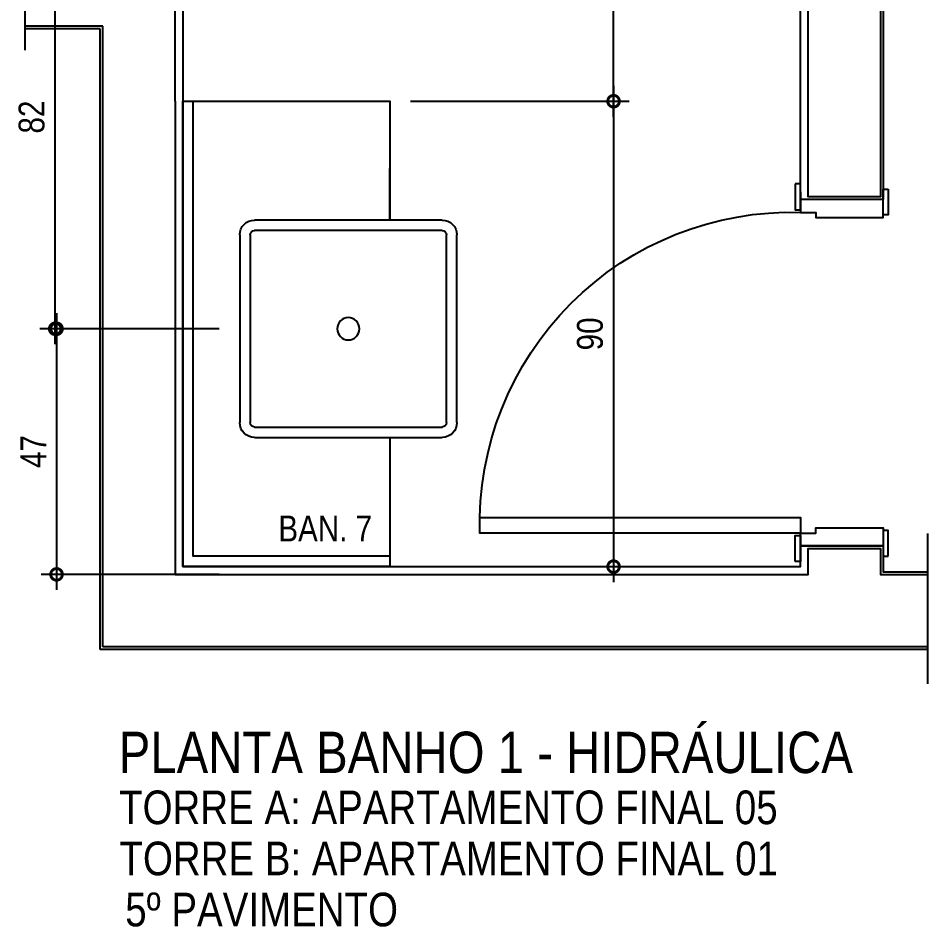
# Model space of a CAD drawing. Header units: metres. Extents: x 3 to 168, y -142 to 28.
# Drawn here: x 13.35 to 15.11, y -58.236 to -56.479 of the extents above; entities that cross this region are included whole.
import ezdxf

# ---------------------------------------------------------------- set-up
doc = ezdxf.new("R2010")
doc.units = ezdxf.units.M
doc.linetypes.add('DASHEDX2', pattern=[1.5, 1, -0.5])
for name, color, linetype in [('ARQ-ALV ACAB', 4, 'Continuous'), ('ARQ-ALV OSSO', 5, 'Continuous'), ('ARQ-AUX', 7, 'Continuous'), ('ARQ-CAX @ 1', 1, 'Continuous'), ('ARQ-DIM', 2, 'Continuous'), ('ARQ-HID', 2, 'Continuous'), ('ARQ-PRJ', 7, 'DASHEDX2'), ('ARQ-TXT', 2, 'Continuous')]:
    doc.layers.add(name, color=color, linetype=linetype)
doc.styles.add('Adesa', font='ARIALN.TTF')
doc.dimstyles.new('ADESA 1-0025', dxfattribs={"dimtxt": 0.05, "dimasz": 0.045, "dimexe": 0.03, "dimexo": 0.04, "dimgap": 0.02, "dimtad": 1, "dimtoh": 1, "dimdec": 0, "dimlfac": 100, "dimzin": 4, "dimtxsty": 'Adesa', "dimblk": 'DOTSMALL', "dimcen": 1, "dimdle": 0.03, "dimclrd": 1, "dimclre": 1, "dimclrt": 256, "dimazin": 1, "dimtm": 1e-09, "dimtfac": 1, "dimtdec": 0, "dimtix": 1, "dimtmove": 2, "dimatfit": 0, "dimldrblk": 'DOTSMALL', "dimfxl": 0.8, "dimtvp": 2, "dimtolj": 1, "dimtzin": 0, "dimarcsym": 0})

# ---------------------------------------------------------------- blocks, each defined once
blk = doc.blocks.new('ARQ-HID-CUBA Q')
for points in [[(-0.1816, 0), (0.1816, 0)], [(-0.1816, -0.11), (0.1816, -0.11)], [(-0.21, -0.5016), (-0.21, -0.1384)], [(-0.19, -0.5016), (-0.19, -0.1384)], [(-0.1816, -0.13), (0.1816, -0.13)], [(0.19, -0.1384), (0.19, -0.5016)], [(0.21, -0.1384), (0.21, -0.5016)], [(-0.21, -0.4), (-0.31, -0.4)], [(0.21, -0.4), (0.31, -0.4)], [(0.1816, -0.51), (-0.1816, -0.51)], [(0.1816, -0.53), (-0.1816, -0.53)], [(0.1816, -0.53), (-0.1816, -0.53)]]:
    blk.add_lwpolyline(points)
blk.add_circle((0, -0.32), 0.0216)
for centre, radius, start, end in [((-0.1816, -0.1384), 0.0284, 90, 180), ((0.1816, -0.1384), 0.0284, 0, 90), ((-0.1816, -0.1384), 0.0084, 90, 180), ((0.1816, -0.1384), 0.0084, 0, 90), ((-0.1816, -0.5016), 0.0284, 180, 270), ((-0.1816, -0.5016), 0.0084, 180, 270), ((0.1816, -0.5016), 0.0284, 270, 0), ((0.1816, -0.5016), 0.0084, 270, 0)]:
    blk.add_arc(centre, radius, start, end)
blk = doc.blocks.new('*U130')
for points in [[(0, 0), (0, 0.62), (-0.03, 0.62), (-0.03, 0)], [(-0.675, 0.01), (-0.625, 0.01), (-0.625, 0), (-0.675, 0)], [(0.055, 0.01), (0.005, 0.01), (0.005, 0), (0.055, 0)], [(-0.665, -0.17), (-0.615, -0.17), (-0.615, -0.16), (-0.665, -0.16)], [(0.045, -0.17), (-0.005, -0.17), (-0.005, -0.16), (0.045, -0.16)]]:
    blk.add_lwpolyline(points, close=True)
for points in [[(-0.66, 0), (-0.62, 0), (-0.62, -0.03), (-0.61, -0.03), (-0.61, -0.16), (-0.645, -0.16), (-0.645, 0)], [(0.04, 0), (0, 0), (0, -0.03), (-0.01, -0.03), (-0.01, -0.16), (0.025, -0.16), (0.025, 0)]]:
    blk.add_lwpolyline(points)
at = {"layer": 'ARQ-PRJ'}
blk.add_arc((-0.0179, 0.0179), 0.6024, 88.2986, 181.7014, dxfattribs=at)
blk = doc.blocks.new('_DotSmall')
at = {"color": 0, "linetype": 'ByBlock', "const_width": 0.5}
blk.add_lwpolyline([(-0.0625, 0, 1), (0.0625, 0, 1)], format="xyb", close=True, dxfattribs=at)
blk = doc.blocks.new('*D131')
at = {"layer": 'ARQ-DIM', "color": 1, "lineweight": -2, "transparency": 16777216}
for p, q in [((13.4243, -57.0498), (13.4243, -57.5848)), ((13.7388, -57.0798), (13.3943, -57.0798)), ((13.7388, -57.5548), (13.3943, -57.5548))]:
    blk.add_line(p, q, dxfattribs=at)
at = {"layer": 'Defpoints', "color": 0, "transparency": 16777216}
for p in [(13.7788, -57.0798, 0), (13.4243, -57.5548), (13.7788, -57.5548, 0)]:
    blk.add_point(p, dxfattribs=at)
at = {"layer": 'ARQ-DIM', "color": 1, "lineweight": -2, "transparency": 16777216, "xscale": 0.045, "yscale": 0.045, "zscale": 0.045}
for p, rotation in [((13.4243, -57.0798), 90), ((13.4243, -57.5548), 270)]:
    blk.add_blockref('_DotSmall', p, dxfattribs=dict(at, rotation=rotation))
at = {"layer": 'ARQ-DIM', "transparency": 16777216, "insert": (13.3793, -57.3173), "char_height": 0.05, "attachment_point": 5, "rotation": 90, "style": 'Adesa'}
blk.add_mtext('\\A1;47', dxfattribs=at)
blk = doc.blocks.new('*D132')
at = {"layer": 'ARQ-DIM', "color": 1, "lineweight": -2, "transparency": 16777216}
for p, q in [((13.4217, -57.1098), (13.4217, -56.2309)), ((13.714, -56.2609), (13.3917, -56.2609)), ((13.7388, -57.0798), (13.3917, -57.0798))]:
    blk.add_line(p, q, dxfattribs=at)
at = {"layer": 'Defpoints', "color": 0, "transparency": 16777216}
for p in [(13.4217, -56.2609), (13.754, -56.2609, 0), (13.7788, -57.0798, 0)]:
    blk.add_point(p, dxfattribs=at)
at = {"layer": 'ARQ-DIM', "color": 1, "lineweight": -2, "transparency": 16777216, "xscale": 0.045, "yscale": 0.045, "zscale": 0.045}
for p, rotation in [((13.4217, -56.2609), 90), ((13.4217, -57.0798), 270)]:
    blk.add_blockref('_DotSmall', p, dxfattribs=dict(at, rotation=rotation))
at = {"layer": 'ARQ-DIM', "transparency": 16777216, "insert": (13.3762, -56.6704), "char_height": 0.05, "attachment_point": 5, "rotation": 90, "style": 'Adesa'}
blk.add_mtext('\\A1;82', dxfattribs=at)
blk = doc.blocks.new('*D139')
at = {"layer": 'ARQ-DIM', "color": 1, "lineweight": -2, "transparency": 16777216}
for p, q in [((14.502, -56.6698), (14.502, -55.9004)), ((13.9651, -55.9304), (14.532, -55.9304)), ((14.1088, -56.6398), (14.532, -56.6398))]:
    blk.add_line(p, q, dxfattribs=at)
at = {"layer": 'Defpoints', "color": 0, "transparency": 16777216}
for p in [(13.9251, -55.9304), (14.502, -55.9304), (14.0688, -56.6398, 0)]:
    blk.add_point(p, dxfattribs=at)
at = {"layer": 'ARQ-DIM', "color": 1, "lineweight": -2, "transparency": 16777216, "xscale": 0.045, "yscale": 0.045, "zscale": 0.045}
for p, rotation in [((14.502, -55.9304), 90), ((14.502, -56.6398), 270)]:
    blk.add_blockref('_DotSmall', p, dxfattribs=dict(at, rotation=rotation))
at = {"layer": 'ARQ-DIM', "transparency": 16777216, "insert": (14.4565, -56.2851), "char_height": 0.05, "width": 0.58121, "attachment_point": 5, "rotation": 90, "style": 'Adesa'}
blk.add_mtext('\\A1;71 - 60 mín.', dxfattribs=at)
blk = doc.blocks.new('*D138')
at = {"layer": 'ARQ-DIM', "color": 1, "lineweight": -2, "transparency": 16777216}
for p, q in [((14.502, -56.6098), (14.502, -57.5698)), ((14.2164, -56.6398), (14.532, -56.6398)), ((14.1451, -57.5398), (14.532, -57.5398))]:
    blk.add_line(p, q, dxfattribs=at)
at = {"layer": 'Defpoints', "color": 0, "transparency": 16777216}
for p in [(14.1764, -56.6398), (14.1051, -57.5398), (14.502, -57.5398)]:
    blk.add_point(p, dxfattribs=at)
at = {"layer": 'ARQ-DIM', "color": 1, "lineweight": -2, "transparency": 16777216, "xscale": 0.045, "yscale": 0.045, "zscale": 0.045}
for p, rotation in [((14.502, -56.6398), 90), ((14.502, -57.5398), 270)]:
    blk.add_blockref('_DotSmall', p, dxfattribs=dict(at, rotation=rotation))
at = {"layer": 'ARQ-DIM', "transparency": 16777216, "insert": (14.4565, -57.0898), "char_height": 0.05, "attachment_point": 5, "rotation": 90, "style": 'Adesa'}
blk.add_mtext('\\A1;90', dxfattribs=at)
blk = doc.blocks.new('AREAS MOLHADAS')
at = {"layer": 'ARQ-ALV ACAB'}
blk.add_lwpolyline([(15.0234, -55.1408), (15.0234, -56.8298), (14.8634, -56.8298), (14.8634, -55.1509)], dxfattribs=at)
at = {"layer": 'ARQ-ALV ACAB', "elevation": 0}
for points in [[(13.6689, -55.9304), (13.6689, -57.5398), (14.8634, -57.5398), (14.8634, -57.4998), (15.0234, -57.4998), (15.0234, -57.5498), (15.1099, -57.5498)], [(13.5089, -56.4997), (13.3629, -56.4997)], [(13.5089, -57.6998), (13.5089, -56.4997)], [(15.1099, -57.6998), (13.5089, -57.6998)]]:
    blk.add_lwpolyline(points, dxfattribs=at)
at = {"layer": 'ARQ-ALV OSSO'}
blk.add_lwpolyline([(15.0184, -55.1359), (15.0184, -56.8248), (14.8784, -56.8248), (14.8784, -55.1359)], dxfattribs=at)
at = {"layer": 'ARQ-ALV OSSO', "elevation": 0}
for points in [[(13.6539, -56.6398), (13.6539, -55.7254)], [(13.5139, -56.4947), (13.3629, -56.4947)], [(13.5139, -57.6948), (13.5139, -56.4947)], [(13.6539, -56.6398), (13.6539, -57.5548), (14.8784, -57.5548), (14.8784, -57.5048), (15.0184, -57.5048), (15.0184, -57.5548), (15.1099, -57.5548)], [(15.1099, -57.6948), (13.5139, -57.6948)]]:
    blk.add_lwpolyline(points, dxfattribs=at)
at = {"layer": 'ARQ-AUX'}
for points in [[(13.3629, -56.2879), (13.3629, -56.5411)], [(15.1099, -57.7662), (15.1099, -57.476)]]:
    blk.add_lwpolyline(points, dxfattribs=at)
at = {"layer": 'ARQ-HID', "lineweight": -2, "elevation": 0}
for points in [[(14.0688, -57.2998), (14.0688, -57.5398), (13.6689, -57.5398), (13.6689, -56.6398), (14.0688, -56.6398), (14.0688, -56.8698)], [(14.0688, -57.5198), (13.6889, -57.5198), (13.6889, -56.6398)]]:
    blk.add_lwpolyline(points, dxfattribs=at)
at = {"layer": 'ARQ-CAX @ 1', "xscale": -1, "rotation": 90}
blk.add_blockref('*U130', (14.8634, -57.4748, 0), dxfattribs=at)
at = {"layer": 'ARQ-HID', "lineweight": -2, "xscale": -1, "rotation": 90}
blk.add_blockref('ARQ-HID-CUBA Q', (13.6688, -57.0798, 0), dxfattribs=at)
at = {"layer": 'ARQ-TXT', "ltscale": 0.5, "style": 'Adesa'}
blk.add_text('PLANTA BANHO 1 - HIDRÁULICA', height=0.08, dxfattribs=at).set_placement((13.5446, -57.939, 0))
at = {"layer": 'ARQ-TXT', "style": 'Adesa'}
for s, p in [('TORRE A: APARTAMENTO FINAL 05', (13.5453, -58.0378, 108.9697)), ('TORRE B: APARTAMENTO FINAL 01', (13.546, -58.1366, 217.9394)), ('5º PAVIMENTO', (13.5572, -58.2354, 326.909))]:
    blk.add_text(s, height=0.065, dxfattribs=at).set_placement(p)
at = {"layer": 'ARQ-TXT', "insert": (13.8534, -57.4411), "char_height": 0.05, "attachment_point": 1, "style": 'Adesa'}
blk.add_mtext_dynamic_manual_height_columns('BAN. 7', width=0.217295, gutter_width=1, heights=[0], dxfattribs=at)
at = {"layer": 'ARQ-DIM'}
dim = blk.add_linear_dim(base=(14.502, -55.9304, 0), p1=(14.0688, -56.6398, 0), p2=(13.9251, -55.9304, 0), angle=90, text='<> - 60 mín.', dimstyle='ADESA 1-0025', dxfattribs=at)
dim.commit()
dim.dimension.update_dxf_attribs({"geometry": '*D139', "text_midpoint": (14.4565, -56.2851, 0)})
for base, p1, p2, picture, middle in [((13.4217, -56.2609), (13.7788, -57.0798, 0), (13.754, -56.2609, 0), '*D132', (13.3762, -56.6704)), ((14.502, -57.5398, 0), (14.1764, -56.6398, 0), (14.1051, -57.5398, 0), '*D138', (14.4565, -57.0898, 0)), ((13.42428, -57.55481), (13.7788, -57.07982, 0), (13.7788, -57.55481, 0), '*D131', (13.37928, -57.31731))]:
    dim = blk.add_linear_dim(base=base, p1=p1, p2=p2, angle=90, dimstyle='ADESA 1-0025', dxfattribs=at)
    dim.commit()
    dim.dimension.update_dxf_attribs({"geometry": picture, "text_midpoint": middle})

msp = doc.modelspace()

# ---------------------------------------------------------------- block references
msp.add_blockref('AREAS MOLHADAS', (0, 0))

doc.saveas('drawing.dxf')
